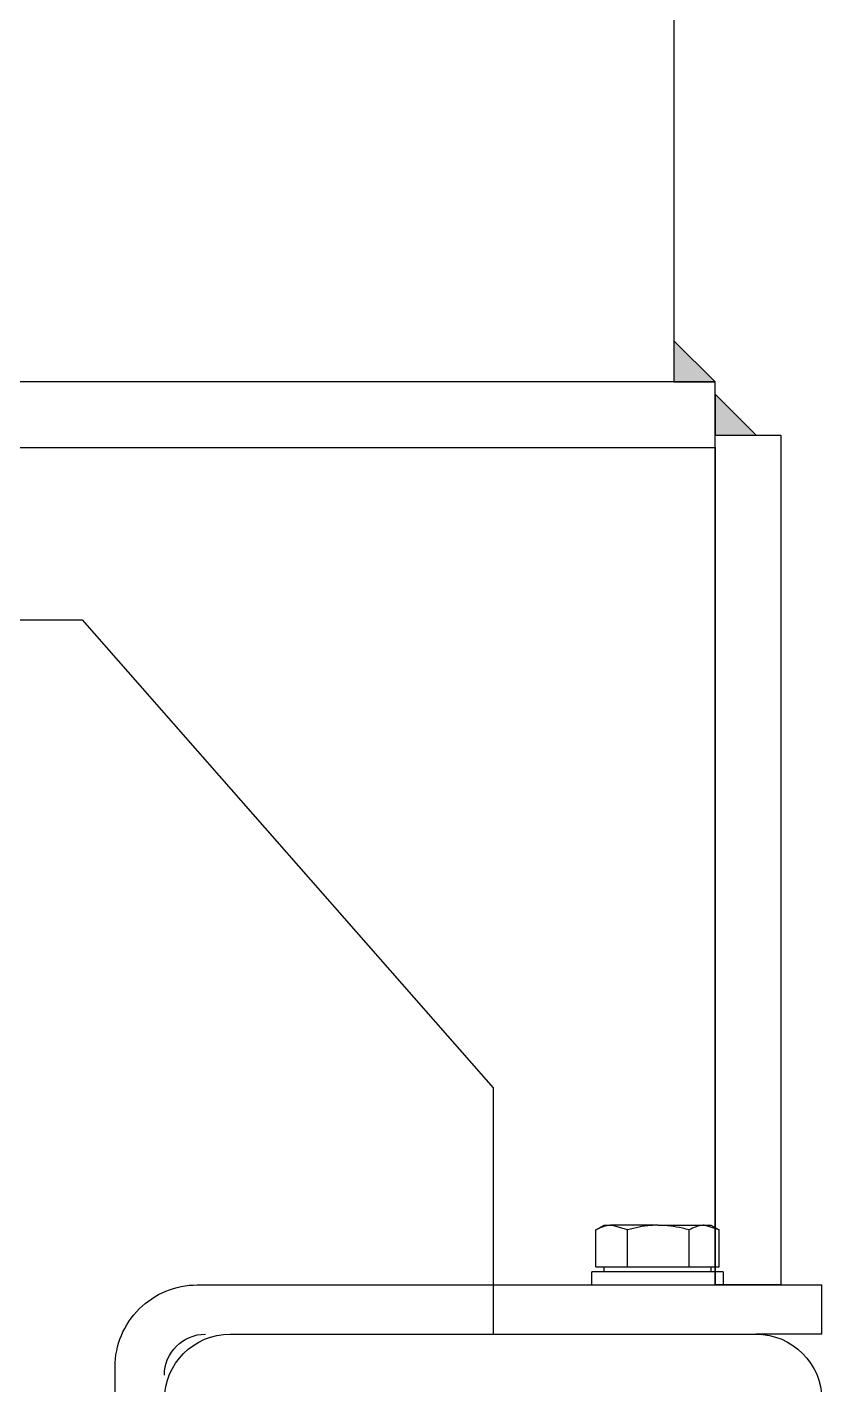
# Model space of a CAD drawing. Header units: centimetres. Extents: x 470464 to 524273, y 49611 to 59074.
# Drawn here: x 505299.22 to 505308.88, y 50558.69 to 50575.23 of the extents above; entities that cross this region are included whole.
import ezdxf

# ---------------------------------------------------------------- set-up
doc = ezdxf.new("R2010")
doc.units = ezdxf.units.CM
doc.header["$MEASUREMENT"] = 0
doc.layers.add('S-COLS-CONC', color=4, linetype='Continuous', lineweight=40)
doc.layers.add('vinç', color=7, linetype='Continuous')

# ---------------------------------------------------------------- blocks, each defined once
blk = doc.blocks.new('tyrhjutry5wjtuydhtsr')
at = {"color": 2, "linetype": 'Continuous', "lineweight": 25}
for p, q in [((71795.368, 30599.452), (71790.368, 30593.752)), ((71799.608, 30599.452), (71795.368, 30599.452)), ((71790.368, 30593.752), (71790.368, 30590.752)), ((71787.718, 30592.08), (71787.618, 30592.021)), ((71787.618, 30592.021), (71787.8, 30592.08)), ((71787.618, 30591.572), (71787.618, 30592.021)), ((71787.8, 30592.08), (71787.718, 30592.08)), ((71788.358, 30592.08), (71787.8, 30592.08)), ((71787.983, 30591.572), (71787.983, 30592.021)), ((71788.358, 30592.08), (71788.926, 30592.08)), ((71788.733, 30592.021), (71788.926, 30592.08)), ((71788.733, 30591.572), (71788.733, 30592.021)), ((71789.018, 30592.08), (71788.926, 30592.08)), ((71789.119, 30592.021), (71789.018, 30592.08)), ((71789.119, 30591.572), (71789.119, 30592.021)), ((71787.568, 30591.512), (71787.568, 30591.352)), ((71787.568, 30591.512), (71789.168, 30591.512)), ((71787.8, 30591.572), (71787.618, 30591.572)), ((71787.718, 30591.572), (71787.718, 30591.512)), ((71787.983, 30591.572), (71787.8, 30591.572)), ((71788.358, 30591.572), (71787.983, 30591.572)), ((71788.733, 30591.572), (71788.358, 30591.572)), ((71788.926, 30591.572), (71788.733, 30591.572)), ((71789.119, 30591.572), (71788.926, 30591.572)), ((71789.018, 30591.512), (71789.018, 30591.572)), ((71789.168, 30591.352), (71789.168, 30591.512)), ((71786.368, 30590.752), (71786.368, 30591.352)), ((71790.368, 30591.352), (71786.368, 30591.352)), ((71786.368, 30590.752), (71787.168, 30590.752)), ((71793.568, 30590.752), (71787.168, 30590.752))]:
    blk.add_line(p, q, dxfattribs=at)
for centre, radius, start, end in [((71787.168, 30589.952), 0.8, 90, 180), ((71793.568, 30589.952), 0.8, 0, 90), ((71793.868, 30590.252), 0.5, 0, 90)]:
    blk.add_arc(centre, radius, start, end, dxfattribs=at)
for points, knots in [([(71787.8, 30592.08), (71787.805, 30592.079), (71787.866, 30592.079), (71787.927, 30592.049), (71787.983, 30592.021)], [0, 0, 0, 0, 0.070215, 1, 1, 1, 1]), ([(71787.983, 30592.021), (71788.01, 30592.029), (71788.133, 30592.063), (71788.26, 30592.072), (71788.358, 30592.08)], [0, 0, 0, 0, 0.223713, 1, 1, 1, 1]), ([(71788.358, 30592.08), (71788.389, 30592.079), (71788.516, 30592.076), (71788.64, 30592.045), (71788.733, 30592.021)], [0, 0, 0, 0, 0.241851, 1, 1, 1, 1]), ([(71788.926, 30592.08), (71788.931, 30592.079), (71788.996, 30592.079), (71789.059, 30592.049), (71789.119, 30592.021)], [0, 0, 0, 0, 0.070215, 1, 1, 1, 1])]:
    blk.add_open_spline(points, degree=3, knots=knots, dxfattribs=at)
blk = doc.blocks.new('GW')
at = {"ltscale": 0.4}
h = blk.add_hatch(color=2, dxfattribs=at)
h.dxf.hatch_style = 1
h.paths.add_polyline_path([(254067.02, 59305.5), (254072.02, 59310.5), (254072.02, 59305.5)])
at = {"color": 2, "ltscale": 0.4}
blk.add_lwpolyline([(254127.02, 59462.5, -0.241749), (254072.02, 59355.5), (254072.02, 59305.5), (254162.02, 59305.5), (254162.02, 59462.5), (254127.02, 59462.5)], format="xyb", dxfattribs=at)
blk.add_lwpolyline([(254067.02, 59305.5), (254072.02, 59310.5), (254072.02, 59305.5), (254067.02, 59305.5)], dxfattribs=at)
blk = doc.blocks.new('hfgdtnyrmuntyr')
at = {"color": 2, "ltscale": 0.4}
blk.add_lwpolyline([(416783.759, 68194.163), (417989.159, 68194.163), (417989.159, 68194.963), (416783.759, 68194.963)], close=True, dxfattribs=at)
blk.add_lwpolyline([(417981.859, 68174.363), (417981.859, 68182.963, -0.414214), (417982.859, 68183.963), (417989.159, 68183.963)], format="xyb", dxfattribs=at)
at = {"layer": 'vinç', "color": 2}
blk.add_line((417989.159, 68194.163), (417989.159, 68183.963), dxfattribs=at)
blk = doc.blocks.new('lkjşlkjkloıjljikşlklş')
at = {"ltscale": 0.4}
h = blk.add_hatch(color=2, dxfattribs=at)
h.dxf.hatch_style = 1
h.paths.add_polyline_path([(417989.159, 68860.813), (417989.659, 68860.313), (417989.159, 68860.313)])
at = {"color": 2, "ltscale": 0.4}
blk.add_lwpolyline([(417989.659, 68860.313), (417989.159, 68860.813), (417989.159, 68860.313), (417989.659, 68860.313)], dxfattribs=at)
at = {"layer": 'vinç', "color": 2}
blk.add_lwpolyline([(417989.159, 68860.313), (417989.959, 68860.313), (417989.959, 68849.963), (417989.159, 68849.963)], close=True, dxfattribs=at)
at = {"xscale": -0.1, "yscale": 0.1, "zscale": 0.1}
blk.add_blockref('GW', (443395.861, 62930.413), dxfattribs=at)
at = {"layer": 'vinç', "color": 2}
blk.add_blockref('hfgdtnyrmuntyr', (0, 666), dxfattribs=at)
blk = doc.blocks.new('DHSETSRDJFDS')
at = {"layer": 'S-COLS-CONC', "color": 2, "xscale": -1}
blk.add_blockref('tyrhjutry5wjtuydhtsr', (489776.827, 38188.611), dxfattribs=at)
at = {"layer": 'vinç', "color": 2}
blk.add_blockref('lkjşlkjkloıjljikşlklş', (0, -70), dxfattribs=at)

msp = doc.modelspace()

# ---------------------------------------------------------------- block references
at = {"layer": 'vinç', "color": 0}
msp.add_blockref('DHSETSRDJFDS', (87318.426, -18220.054), dxfattribs=at)

doc.saveas('drawing.dxf')
